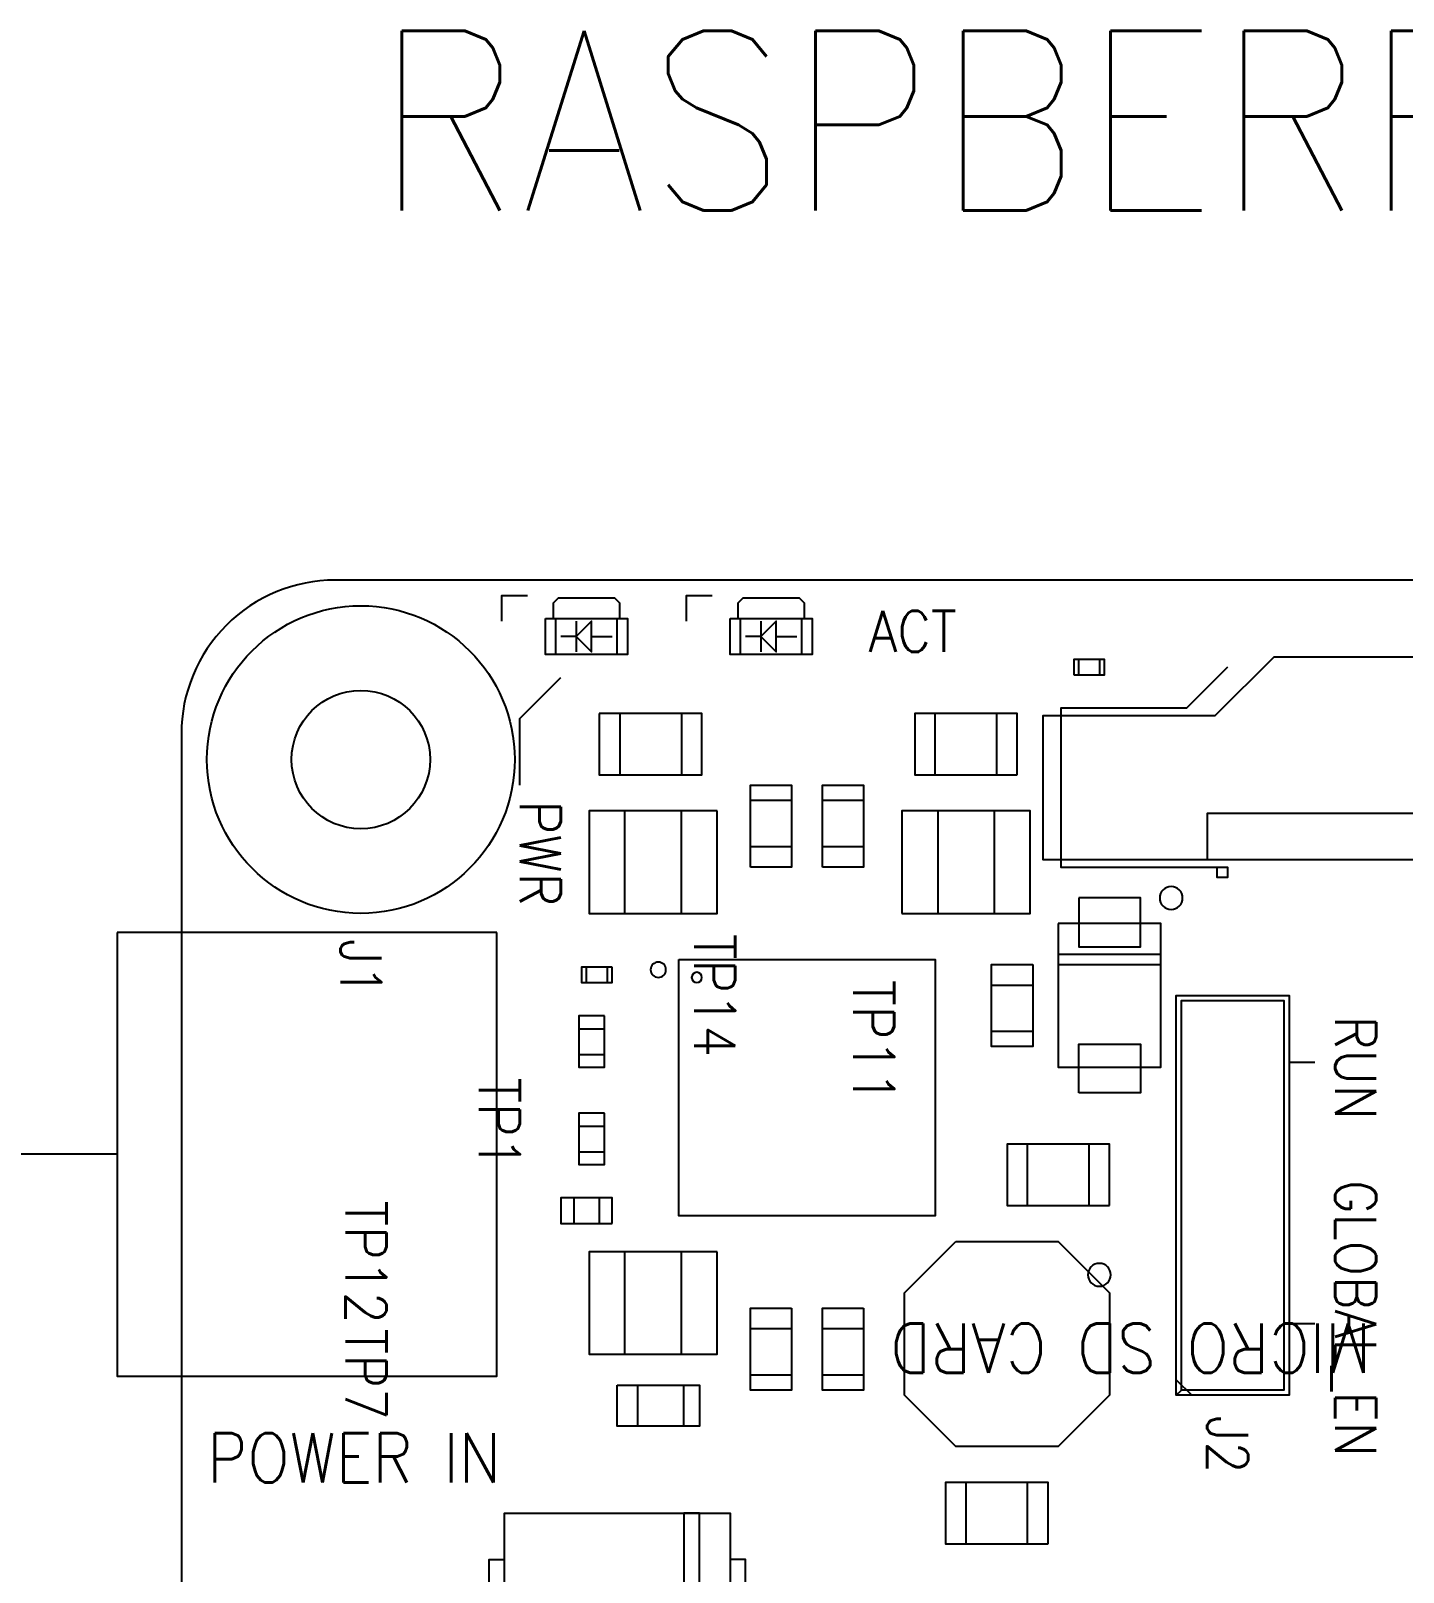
# Model space of a CAD drawing. Header units: millimetres. Extents: x 11 to 294, y 32 to 198.
# Drawn here: x 133.96 to 160.72, y 167.89 to 197.95 of the extents above; entities that cross this region are included whole.
import ezdxf

# ---------------------------------------------------------------- set-up
doc = ezdxf.new("R2010")
doc.units = ezdxf.units.MM
doc.layers.get('0').update_dxf_attribs({"lineweight": 0})
for name, color, linetype in [('BOARD_OUTLINE', 85, 'Continuous'), ('PARTS_BOTTOM', 12, 'Continuous'), ('PARTS_TOP', 111, 'Continuous'), ('SILK_BOTTOM', 85, 'Continuous'), ('SILK_TOP', 85, 'Continuous'), ('TEXT', 80, 'Continuous'), ('WIRE', 1, 'Continuous')]:
    doc.layers.add(name, color=color, linetype=linetype)
doc.styles.get("Standard").update_dxf_attribs({"font": 'standard'})

# ---------------------------------------------------------------- blocks, each defined once
blk = doc.blocks.new('Raspberry_Pi4B')
for radius in [3, 1.35]:
    blk.add_circle((58, 0), radius)
at = {"layer": 'BOARD_OUTLINE'}
blk.add_lwpolyline([(58.5, 3.5), (-20.5, 3.5, 0.414214), (-23.5, 0.5), (-23.5, -49.5, 0.414214), (-20.5, -52.5), (58.5, -52.5, 0.414214), (61.5, -49.5), (61.5, 0.5, 0.414214)], format="xyb", close=True, dxfattribs=at)
at = {"layer": 'PARTS_TOP'}
for points in [[(54.625, 4.75), (45.975, 4.75), (45.975, -2.65), (54.625, -2.65)], [(54.625, -2.65), (54.625, 4.75)], [(40.6, -2.8), (40.6, -2.5), (42.4, -2.5), (42.4, -2.8)], [(39.7, -7.2), (39.7, -2.8), (43.3, -2.8), (43.3, -7.2), (39.7, -7.2)], [(60.75, -3.6), (60.75, -5.2), (60.05, -5.2), (60.05, -3.6), (60.75, -3.6)], [(48.95, -4.9), (49.45, -4.9), (49.45, -3.9), (48.95, -3.9), (48.95, -4.9)], [(60.05, -3.8), (60.75, -3.8)], [(60.4, -4.2), (60.1, -4.5), (60.7, -4.5), (60.4, -4.2), (60.4, -3.9)], [(60.75, -5.05), (61.05, -5.05), (61.15, -4.95), (61.15, -3.85), (61.05, -3.75), (60.75, -3.75)], [(49.45, -4.15), (48.95, -4.15)], [(60.7, -4.2), (60.1, -4.2)], [(48.4, -6.95), (48.4, -4.45), (46.4, -4.45), (46.4, -6.95), (48.4, -6.95)], [(51.1, -4.75), (51.1, -4.25), (50.1, -4.25), (50.1, -4.75), (51.1, -4.75)], [(50.35, -4.25), (50.35, -4.75)], [(50.85, -4.25), (50.85, -4.75)], [(53, -4.75), (53, -4.25), (52, -4.25), (52, -4.75), (53, -4.75)], [(52.25, -4.25), (52.25, -4.75)], [(52.75, -4.25), (52.75, -4.75)], [(53.95, -4.9), (53.95, -4.3), (53.65, -4.3), (53.65, -4.9), (53.95, -4.9)], [(53.65, -4.4), (53.95, -4.4)], [(57, -6.95), (57, -4.45), (55, -4.45), (55, -6.95), (57, -6.95)], [(60.4, -4.5), (60.4, -4.9)], [(49.45, -4.65), (48.95, -4.65)], [(53.95, -4.8), (53.65, -4.8)], [(58.9, -4.65), (57.7, -4.65), (57.7, -6.65), (58.9, -6.65), (58.9, -4.65)], [(45.8, -5), (45.8, -6.6), (45, -6.6), (45, -5), (45.8, -5)], [(58.9, -5.05), (57.7, -5.05)], [(60.05, -5), (60.75, -5)], [(45, -5.4), (45.8, -5.4)], [(46.4, -5.15), (48.4, -5.15)], [(55, -5.15), (57, -5.15)], [(45, -6.3), (45.8, -6.3)], [(46.4, -6.25), (48.4, -6.25)], [(54.1, -6.2), (54.1, -11.2), (49.1, -11.2), (49.1, -6.2), (54.1, -6.2)], [(55, -6.25), (57, -6.25)], [(58.9, -6.25), (57.7, -6.25)], [(40.6, -7.2), (40.6, -7.5), (42.4, -7.5), (42.4, -7.2)], [(60.75, -7.2), (60.75, -8.8), (60.05, -8.8), (60.05, -7.2), (60.75, -7.2)], [(60.05, -7.4), (60.75, -7.4)], [(60.4, -7.8), (60.1, -8.1), (60.7, -8.1), (60.4, -7.8), (60.4, -7.5)], [(60.75, -8.65), (61.05, -8.65), (61.15, -8.55), (61.15, -7.45), (61.05, -7.35), (60.75, -7.35)], [(47.3, -8.4), (45.7, -8.4), (45.7, -7.6), (47.3, -7.6), (47.3, -8.4)], [(46, -7.6), (46, -8.4)], [(46.9, -7.6), (46.9, -8.4)], [(55.9, -7.6), (57.5, -7.6), (57.5, -8.4), (55.9, -8.4), (55.9, -7.6)], [(56.3, -8.4), (56.3, -7.6)], [(57.2, -8.4), (57.2, -7.6)], [(60.7, -7.8), (60.1, -7.8)], [(60.4, -8.1), (60.4, -8.5)], [(60.05, -8.6), (60.75, -8.6)], [(47.3, -9.8), (45.7, -9.8), (45.7, -9), (47.3, -9), (47.3, -9.8)], [(46, -9), (46, -9.8)], [(46.9, -9), (46.9, -9.8)], [(55.9, -9), (57.5, -9), (57.5, -9.8), (55.9, -9.8), (55.9, -9)], [(56.3, -9.8), (56.3, -9)], [(57.2, -9.8), (57.2, -9)], [(48.6, -11.6), (48.6, -13.6), (47.6, -14.6), (45.6, -14.6), (44.6, -13.6), (44.6, -11.6), (45.6, -10.6), (47.6, -10.6), (48.6, -11.6)], [(55, -10.55), (55, -13.05), (57, -13.05), (57, -10.55), (55, -10.55)], [(57.7, -12.8), (58.9, -12.8), (58.9, -10.8), (57.7, -10.8), (57.7, -12.8)], [(42.7, -13.4), (43.9, -13.4), (43.9, -11.4), (42.7, -11.4), (42.7, -13.4)], [(57, -11.25), (55, -11.25)], [(57.7, -11.2), (58.9, -11.2)], [(42.7, -11.8), (43.9, -11.8)], [(54, -13.1), (52.4, -13.1), (52.4, -12.3), (54, -12.3), (54, -13.1)], [(52.7, -12.3), (52.7, -13.1)], [(53.6, -12.3), (53.6, -13.1)], [(49.3, -14.6), (50.5, -14.6), (50.5, -12.6), (49.3, -12.6), (49.3, -14.6)], [(57, -12.35), (55, -12.35)], [(57.7, -12.4), (58.9, -12.4)], [(42.7, -13), (43.9, -13)], [(49.3, -13), (50.5, -13)], [(56.05, -35.7), (58.9, -35.7), (58.9, -32.3), (60, -31.2), (60, -17.8), (58.85, -16.65), (58.85, -13.3), (56.05, -13.3), (56.05, -35.7)], [(54.8, -13.6), (52, -13.6), (52, -15.6), (54.8, -15.6), (54.8, -13.6)], [(51.5, -14), (52.45, -14), (52.45, -15.2), (51.5, -15.2), (51.5, -14)], [(55.3, -14), (54.35, -14), (54.35, -15.2), (55.3, -15.2), (55.3, -14)], [(59.65, -13.9), (59.65, -14.5), (59.95, -14.5), (59.95, -13.9), (59.65, -13.9)], [(59.65, -14), (59.95, -14)], [(49.3, -14.2), (50.5, -14.2)], [(59.95, -14.4), (59.65, -14.4)], [(45.7, -16), (53.3, -16), (53.3, -18), (45.7, -18), (45.7, -16)], [(56.05, -32.5), (56.95, -32.5), (56.95, -16.5), (56.05, -16.5)]]:
    blk.add_lwpolyline(points, dxfattribs=at)
for points in [[(39.7, -6.6), (43.3, -6.6), (43.3, -6.3), (39.7, -6.3)], [(54.2, -15.6), (54.2, -13.6), (54, -13.6), (54, -15.6)]]:
    blk.add_lwpolyline(points, close=True, dxfattribs=at)
blk.add_lwpolyline([(53.65, -6.55, 1), (53.85, -6.55, 1)], format="xyb", close=True, dxfattribs=at)
at = {"layer": 'SILK_BOTTOM'}
blk.add_lwpolyline([(47.7264, -14.4, 1), (48.1736, -14.4, 1)], format="xyb", close=True, dxfattribs=at)
at = {"layer": 'SILK_TOP'}
for points in [[(60.7, -2.75), (61.2, -2.75), (61.2, -3.25)], [(57.5, -3.1), (58.8, -3.1), (59.6, -3.9)], [(60.7, -6.35), (61.2, -6.35), (61.2, -6.85)], [(59.8, -16.9), (59, -16.1), (59, -13.65), (55.9, -13.65), (55.9, -16.9), (55.7, -16.9), (55.7, -16.7), (55.9, -16.7)], [(45.6, -15.9), (53.4, -15.9), (53.4, -18.1), (45.6, -18.1), (45.6, -15.9), (45.9, -15.9), (45.6, -16.2), (45.6, -15.9), (45.7, -16)], [(47, -18.1), (47, -18.6)], [(52.1, -18.1), (52.1, -18.6)]]:
    blk.add_lwpolyline(points, dxfattribs=at)
for points in [[(53.75, -5.8, 1), (54.05, -5.8, 1)], [(55.0764, -15.8, 1), (55.5236, -15.8, 1)]]:
    blk.add_lwpolyline(points, format="xyb", close=True, dxfattribs=at)
at = {"layer": 'SILK_BOTTOM'}
for s, height, rotation, p in [('TP7', 0.8, 180, (46.9, 0.3)), ('TP12', 0.8, 180, (49.4, 0.3)), ('TP1', 0.8, 180, (51.8, -2.3)), ('TP14', 0.8, 180, (54.6, -6.5)), ('TP11', 0.8, 180, (53.7, -9.6)), ('MICRO SD CARD', 0.96, 90, (47, -19.7))]:
    blk.add_text(s, height=height, rotation=rotation, dxfattribs=at).set_placement(p)
at = {"layer": 'SILK_TOP'}
for s, height, rotation, p in [('POWER IN', 0.96, 270, (43.9, 3)), ('J1', 0.8, 180, (54.5, 0.4)), ('PWR', 0.8, 180, (57.2, -3.1)), ('ACT', 0.8, 270, (60.1, -9.9)), ('J2', 0.8, 180, (45.2, -16.5)), ('GLOBAL_EN', 0.8, 180, (49.8, -19)), ('RUN', 0.8, 180, (53, -19))]:
    blk.add_text(s, height=height, rotation=rotation, dxfattribs=at).set_placement(p)

msp = doc.modelspace()

# ---------------------------------------------------------------- linework, layer by layer
at = {"layer": 'WIRE'}
msp.add_line((135.647, 176.036), (107.647, 176.036), dxfattribs=at)

# ---------------------------------------------------------------- block references
at = {"layer": 'PARTS_BOTTOM', "rotation": 90}
msp.add_blockref('Raspberry_Pi4B', (140.397, 125.736), dxfattribs=at)

# ---------------------------------------------------------------- texts
at = {"layer": 'TEXT'}
msp.add_text('RASPBERRY PI 4B', height=3.50374, dxfattribs=at).set_placement((140.646, 194.447))

doc.saveas('drawing.dxf')
